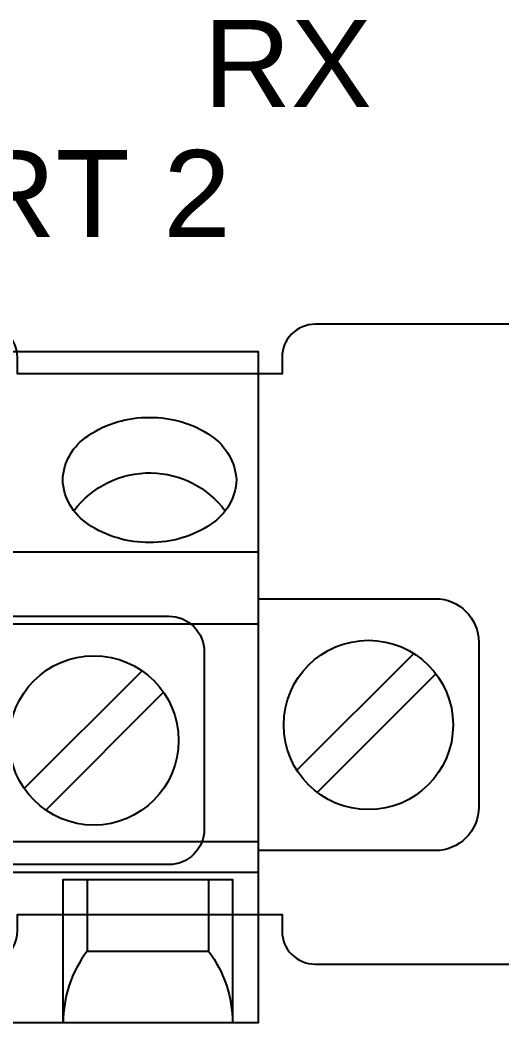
# Model space of a CAD drawing. Extents: x 0.3 to 23.7, y 0.2 to 17.8.
# Drawn here: x 19.588 to 20.025, y 5.353 to 6.263 of the extents above; entities that cross this region are included whole.
import ezdxf
from ezdxf.enums import TextEntityAlignment as Align

# ---------------------------------------------------------------- set-up
doc = ezdxf.new("R2010")
doc.units = 0
doc.header["$MEASUREMENT"] = 0
for name, color, linetype in [('1_01__0-__NONE__EIA-232', 7, 'CONTINUOUS'), ('1_02__1-__NONE__EIA-485', 7, 'CONTINUOUS'), ('1_03__2-___1__10-100BASE-T', 7, 'CONTINUOUS'), ('1_04__3-___1__10-100BASE-T', 7, 'CONTINUOUS'), ('2_01__0-__EMPTY', 7, 'CONTINUOUS'), ('2_02__A-__SERIAL_COMMUNICA', 7, 'CONTINUOUS'), ('2_03__B-___3__DI___4__DO__', 7, 'CONTINUOUS'), ('2_04__1-___4__DI___4__DO_E', 7, 'CONTINUOUS'), ('2_05__C-___4__DI___4__DO_F', 7, 'CONTINUOUS'), ('2_06__D-___4__DI___3__DO_E', 7, 'CONTINUOUS'), ('2_07__2A___8__DO__ELECTROM', 7, 'CONTINUOUS'), ('2_08__2B___8__DO__ELECTROM', 7, 'CONTINUOUS'), ('2_09__2C___8__DO_ELECTROME', 7, 'CONTINUOUS'), ('2_10__2D___8__DO_ELECTROME', 7, 'CONTINUOUS'), ('2_11__2G___8__DO_ELECTROME', 7, 'CONTINUOUS'), ('2_12__3-___8__DI', 7, 'CONTINUOUS'), ('2_13__4-___14__DI', 7, 'CONTINUOUS'), ('2_14__5-___8__AI___20_MA_O', 7, 'CONTINUOUS'), ('2_15__6-___4__AI___4__AO__', 7, 'CONTINUOUS')]:
    doc.layers.add(name, color=color, linetype=linetype)
doc.styles.add('ARIAL', font='arial.ttf')

msp = doc.modelspace()

# ---------------------------------------------------------------- linework, layer by layer
at = {"layer": '2_01__0-__EMPTY'}
for points in [[(20.75076, 5.98678), (19.85554, 5.98678, 0.414214), (19.82565, 5.95689), (19.82565, 5.94178), (19.58565, 5.94178), (19.58565, 5.95689, 0.414214), (19.55576, 5.98678), (18.59054, 5.98678, 0.414214)], [(18.59054, 5.40678), (19.55576, 5.40678, 0.414214), (19.58565, 5.43666), (19.58565, 5.45178), (19.82565, 5.45178), (19.82565, 5.43666, 0.414214), (19.85554, 5.40678), (20.75076, 5.40678, 0.414214)]]:
    msp.add_lwpolyline(points, format="xyb", dxfattribs=at)
at = {"layer": '2_02__A-__SERIAL_COMMUNICA'}
msp.add_lwpolyline([(19.5551, 5.72204), (19.7231, 5.72204, -0.414214), (19.7551, 5.69004), (19.7551, 5.52904, -0.415154), (19.7231, 5.49704), (19.5551, 5.49704)], format="xyb", dxfattribs=at)
for points in [[(19.59196, 5.56588), (19.69876, 5.67269)], [(19.71825, 5.6532), (19.61144, 5.54639)]]:
    msp.add_lwpolyline(points, dxfattribs=at)
msp.add_circle((19.6551, 5.60954), 0.07677, dxfattribs=at)
at = {"layer": '2_03__B-___3__DI___4__DO__'}
msp.add_lwpolyline([(18.20394, 5.96215), (19.80394, 5.96215), (19.80394, 5.35344), (18.20394, 5.35344)], close=True, dxfattribs=at)
msp.add_lwpolyline([(19.62678, 5.84567, -0.244062), (19.64984, 5.88572, -0.154167), (19.70552, 5.90231, -0.154167), (19.76119, 5.88572, -0.236767), (19.78426, 5.84567, -0.24406), (19.76119, 5.80562, -0.154167), (19.70552, 5.78903, -0.154167), (19.64984, 5.80562, -0.244061)], format="xyb", close=True, dxfattribs=at)
for points in [[(19.63686, 5.81764, -0.001746), (19.637, 5.81776, -0.240907), (19.70709, 5.85201, -0.231198), (19.77403, 5.81776, -0.005828), (19.77433, 5.81784)], [(19.80394, 5.738), (19.96457, 5.738, -0.414169), (20.00394, 5.69864), (20.00394, 5.54905, -0.414258), (19.96457, 5.50969), (19.80394, 5.50969)], [(19.64882, 5.48351), (19.64882, 5.41838, 0.162853), (19.62717, 5.35344, 1.944453)], [(19.75906, 5.48351), (19.75906, 5.41838, -0.162853), (19.78071, 5.35344, -1.944453)]]:
    msp.add_lwpolyline(points, format="xyb", dxfattribs=at)
for points in [[(18.20394, 5.78055), (19.80394, 5.78055)], [(18.20394, 5.71511), (19.80394, 5.71511)], [(19.83907, 5.5825), (19.945, 5.68841)], [(19.85745, 5.56246), (19.96504, 5.67003)], [(18.20394, 5.51801), (19.80394, 5.51801)], [(18.20394, 5.49018), (19.80394, 5.49018)], [(19.62717, 5.35344), (19.62717, 5.48351), (19.78071, 5.48351), (19.78071, 5.35344)], [(19.64882, 5.41838), (19.75906, 5.41838)]]:
    msp.add_lwpolyline(points, dxfattribs=at)
msp.add_circle((19.90394, 5.62354), 0.07677, dxfattribs=at)
at = {"layer": '2_04__1-___4__DI___4__DO_E'}
msp.add_lwpolyline([(18.20394, 5.96215), (19.80394, 5.96215), (19.80394, 5.35344), (18.20394, 5.35344)], close=True, dxfattribs=at)
msp.add_lwpolyline([(19.62678, 5.84567, -0.244062), (19.64984, 5.88572, -0.154167), (19.70552, 5.90231, -0.154167), (19.76119, 5.88572, -0.236767), (19.78426, 5.84567, -0.24406), (19.76119, 5.80562, -0.154167), (19.70552, 5.78903, -0.154167), (19.64984, 5.80562, -0.244061)], format="xyb", close=True, dxfattribs=at)
for points in [[(19.63686, 5.81764, -0.001746), (19.637, 5.81776, -0.240907), (19.70709, 5.85201, -0.231198), (19.77403, 5.81776, -0.005828), (19.77433, 5.81784)], [(19.80394, 5.738), (19.96457, 5.738, -0.414169), (20.00394, 5.69864), (20.00394, 5.54905, -0.414258), (19.96457, 5.50969), (19.80394, 5.50969)], [(19.64882, 5.48351), (19.64882, 5.41838, 0.162853), (19.62717, 5.35344, 1.944453)], [(19.75906, 5.48351), (19.75906, 5.41838, -0.162853), (19.78071, 5.35344, -1.944453)]]:
    msp.add_lwpolyline(points, format="xyb", dxfattribs=at)
for points in [[(18.20394, 5.78055), (19.80394, 5.78055)], [(18.20394, 5.71511), (19.80394, 5.71511)], [(19.83907, 5.5825), (19.945, 5.68841)], [(19.85745, 5.56246), (19.96504, 5.67003)], [(18.20394, 5.51801), (19.80394, 5.51801)], [(18.20394, 5.49018), (19.80394, 5.49018)], [(19.62717, 5.35344), (19.62717, 5.48351), (19.78071, 5.48351), (19.78071, 5.35344)], [(19.64882, 5.41838), (19.75906, 5.41838)]]:
    msp.add_lwpolyline(points, dxfattribs=at)
msp.add_circle((19.90394, 5.62354), 0.07677, dxfattribs=at)
at = {"layer": '2_05__C-___4__DI___4__DO_F'}
msp.add_lwpolyline([(18.20394, 5.96215), (19.80394, 5.96215), (19.80394, 5.35344), (18.20394, 5.35344)], close=True, dxfattribs=at)
msp.add_lwpolyline([(19.62678, 5.84567, -0.244062), (19.64984, 5.88572, -0.154167), (19.70552, 5.90231, -0.154167), (19.76119, 5.88572, -0.236767), (19.78426, 5.84567, -0.24406), (19.76119, 5.80562, -0.154167), (19.70552, 5.78903, -0.154167), (19.64984, 5.80562, -0.244061)], format="xyb", close=True, dxfattribs=at)
for points in [[(19.63686, 5.81764, -0.001746), (19.637, 5.81776, -0.240907), (19.70709, 5.85201, -0.231198), (19.77403, 5.81776, -0.005828), (19.77433, 5.81784)], [(19.80394, 5.738), (19.96457, 5.738, -0.414169), (20.00394, 5.69864), (20.00394, 5.54905, -0.414258), (19.96457, 5.50969), (19.80394, 5.50969)], [(19.64882, 5.48351), (19.64882, 5.41838, 0.162853), (19.62717, 5.35344, 1.944453)], [(19.75906, 5.48351), (19.75906, 5.41838, -0.162853), (19.78071, 5.35344, -1.944453)]]:
    msp.add_lwpolyline(points, format="xyb", dxfattribs=at)
for points in [[(18.20394, 5.78055), (19.80394, 5.78055)], [(18.20394, 5.71511), (19.80394, 5.71511)], [(19.83907, 5.5825), (19.945, 5.68841)], [(19.85745, 5.56246), (19.96504, 5.67003)], [(18.20394, 5.51801), (19.80394, 5.51801)], [(18.20394, 5.49018), (19.80394, 5.49018)], [(19.62717, 5.35344), (19.62717, 5.48351), (19.78071, 5.48351), (19.78071, 5.35344)], [(19.64882, 5.41838), (19.75906, 5.41838)]]:
    msp.add_lwpolyline(points, dxfattribs=at)
msp.add_circle((19.90394, 5.62354), 0.07677, dxfattribs=at)
at = {"layer": '2_06__D-___4__DI___3__DO_E'}
msp.add_lwpolyline([(18.20394, 5.96215), (19.80394, 5.96215), (19.80394, 5.35344), (18.20394, 5.35344)], close=True, dxfattribs=at)
msp.add_lwpolyline([(19.62678, 5.84567, -0.244062), (19.64984, 5.88572, -0.154167), (19.70552, 5.90231, -0.154167), (19.76119, 5.88572, -0.236767), (19.78426, 5.84567, -0.24406), (19.76119, 5.80562, -0.154167), (19.70552, 5.78903, -0.154167), (19.64984, 5.80562, -0.244061)], format="xyb", close=True, dxfattribs=at)
for points in [[(19.63686, 5.81764, -0.001746), (19.637, 5.81776, -0.240907), (19.70709, 5.85201, -0.231198), (19.77403, 5.81776, -0.005828), (19.77433, 5.81784)], [(19.80394, 5.738), (19.96457, 5.738, -0.414169), (20.00394, 5.69864), (20.00394, 5.54905, -0.414258), (19.96457, 5.50969), (19.80394, 5.50969)], [(19.64882, 5.48351), (19.64882, 5.41838, 0.162853), (19.62717, 5.35344, 1.944453)], [(19.75906, 5.48351), (19.75906, 5.41838, -0.162853), (19.78071, 5.35344, -1.944453)]]:
    msp.add_lwpolyline(points, format="xyb", dxfattribs=at)
for points in [[(18.20394, 5.78055), (19.80394, 5.78055)], [(18.20394, 5.71511), (19.80394, 5.71511)], [(19.83907, 5.5825), (19.945, 5.68841)], [(19.85745, 5.56246), (19.96504, 5.67003)], [(18.20394, 5.51801), (19.80394, 5.51801)], [(18.20394, 5.49018), (19.80394, 5.49018)], [(19.62717, 5.35344), (19.62717, 5.48351), (19.78071, 5.48351), (19.78071, 5.35344)], [(19.64882, 5.41838), (19.75906, 5.41838)]]:
    msp.add_lwpolyline(points, dxfattribs=at)
msp.add_circle((19.90394, 5.62354), 0.07677, dxfattribs=at)
at = {"layer": '2_07__2A___8__DO__ELECTROM'}
msp.add_lwpolyline([(18.20394, 5.96215), (19.80394, 5.96215), (19.80394, 5.35344), (18.20394, 5.35344)], close=True, dxfattribs=at)
msp.add_lwpolyline([(19.62678, 5.84567, -0.244062), (19.64984, 5.88572, -0.154167), (19.70552, 5.90231, -0.154167), (19.76119, 5.88572, -0.236767), (19.78426, 5.84567, -0.24406), (19.76119, 5.80562, -0.154167), (19.70552, 5.78903, -0.154167), (19.64984, 5.80562, -0.244061)], format="xyb", close=True, dxfattribs=at)
for points in [[(19.63686, 5.81764, -0.001746), (19.637, 5.81776, -0.240907), (19.70709, 5.85201, -0.231198), (19.77403, 5.81776, -0.005828), (19.77433, 5.81784)], [(19.80394, 5.738), (19.96457, 5.738, -0.414169), (20.00394, 5.69864), (20.00394, 5.54905, -0.414258), (19.96457, 5.50969), (19.80394, 5.50969)], [(19.64882, 5.48351), (19.64882, 5.41838, 0.162853), (19.62717, 5.35344, 1.944453)], [(19.75906, 5.48351), (19.75906, 5.41838, -0.162853), (19.78071, 5.35344, -1.944453)]]:
    msp.add_lwpolyline(points, format="xyb", dxfattribs=at)
for points in [[(18.20394, 5.78055), (19.80394, 5.78055)], [(18.20394, 5.71511), (19.80394, 5.71511)], [(19.83907, 5.5825), (19.945, 5.68841)], [(19.85745, 5.56246), (19.96504, 5.67003)], [(18.20394, 5.51801), (19.80394, 5.51801)], [(18.20394, 5.49018), (19.80394, 5.49018)], [(19.62717, 5.35344), (19.62717, 5.48351), (19.78071, 5.48351), (19.78071, 5.35344)], [(19.64882, 5.41838), (19.75906, 5.41838)]]:
    msp.add_lwpolyline(points, dxfattribs=at)
msp.add_circle((19.90394, 5.62354), 0.07677, dxfattribs=at)
at = {"layer": '2_08__2B___8__DO__ELECTROM'}
msp.add_lwpolyline([(18.20394, 5.96215), (19.80394, 5.96215), (19.80394, 5.35344), (18.20394, 5.35344)], close=True, dxfattribs=at)
msp.add_lwpolyline([(19.62678, 5.84567, -0.244062), (19.64984, 5.88572, -0.154167), (19.70552, 5.90231, -0.154167), (19.76119, 5.88572, -0.236767), (19.78426, 5.84567, -0.24406), (19.76119, 5.80562, -0.154167), (19.70552, 5.78903, -0.154167), (19.64984, 5.80562, -0.244061)], format="xyb", close=True, dxfattribs=at)
for points in [[(19.63686, 5.81764, -0.001746), (19.637, 5.81776, -0.240907), (19.70709, 5.85201, -0.231198), (19.77403, 5.81776, -0.005828), (19.77433, 5.81784)], [(19.80394, 5.738), (19.96457, 5.738, -0.414169), (20.00394, 5.69864), (20.00394, 5.54905, -0.414258), (19.96457, 5.50969), (19.80394, 5.50969)], [(19.64882, 5.48351), (19.64882, 5.41838, 0.162853), (19.62717, 5.35344, 1.944453)], [(19.75906, 5.48351), (19.75906, 5.41838, -0.162853), (19.78071, 5.35344, -1.944453)]]:
    msp.add_lwpolyline(points, format="xyb", dxfattribs=at)
for points in [[(18.20394, 5.78055), (19.80394, 5.78055)], [(18.20394, 5.71511), (19.80394, 5.71511)], [(19.83907, 5.5825), (19.945, 5.68841)], [(19.85745, 5.56246), (19.96504, 5.67003)], [(18.20394, 5.51801), (19.80394, 5.51801)], [(18.20394, 5.49018), (19.80394, 5.49018)], [(19.62717, 5.35344), (19.62717, 5.48351), (19.78071, 5.48351), (19.78071, 5.35344)], [(19.64882, 5.41838), (19.75906, 5.41838)]]:
    msp.add_lwpolyline(points, dxfattribs=at)
msp.add_circle((19.90394, 5.62354), 0.07677, dxfattribs=at)
at = {"layer": '2_09__2C___8__DO_ELECTROME'}
msp.add_lwpolyline([(18.20394, 5.96215), (19.80394, 5.96215), (19.80394, 5.35344), (18.20394, 5.35344)], close=True, dxfattribs=at)
msp.add_lwpolyline([(19.62678, 5.84567, -0.244062), (19.64984, 5.88572, -0.154167), (19.70552, 5.90231, -0.154167), (19.76119, 5.88572, -0.236767), (19.78426, 5.84567, -0.24406), (19.76119, 5.80562, -0.154167), (19.70552, 5.78903, -0.154167), (19.64984, 5.80562, -0.244061)], format="xyb", close=True, dxfattribs=at)
for points in [[(19.63686, 5.81764, -0.001746), (19.637, 5.81776, -0.240907), (19.70709, 5.85201, -0.231198), (19.77403, 5.81776, -0.005828), (19.77433, 5.81784)], [(19.80394, 5.738), (19.96457, 5.738, -0.414169), (20.00394, 5.69864), (20.00394, 5.54905, -0.414258), (19.96457, 5.50969), (19.80394, 5.50969)], [(19.64882, 5.48351), (19.64882, 5.41838, 0.162853), (19.62717, 5.35344, 1.944453)], [(19.75906, 5.48351), (19.75906, 5.41838, -0.162853), (19.78071, 5.35344, -1.944453)]]:
    msp.add_lwpolyline(points, format="xyb", dxfattribs=at)
for points in [[(18.20394, 5.78055), (19.80394, 5.78055)], [(18.20394, 5.71511), (19.80394, 5.71511)], [(19.83907, 5.5825), (19.945, 5.68841)], [(19.85745, 5.56246), (19.96504, 5.67003)], [(18.20394, 5.51801), (19.80394, 5.51801)], [(18.20394, 5.49018), (19.80394, 5.49018)], [(19.62717, 5.35344), (19.62717, 5.48351), (19.78071, 5.48351), (19.78071, 5.35344)], [(19.64882, 5.41838), (19.75906, 5.41838)]]:
    msp.add_lwpolyline(points, dxfattribs=at)
msp.add_circle((19.90394, 5.62354), 0.07677, dxfattribs=at)
at = {"layer": '2_10__2D___8__DO_ELECTROME'}
msp.add_lwpolyline([(18.20394, 5.96215), (19.80394, 5.96215), (19.80394, 5.35344), (18.20394, 5.35344)], close=True, dxfattribs=at)
msp.add_lwpolyline([(19.62678, 5.84567, -0.244062), (19.64984, 5.88572, -0.154167), (19.70552, 5.90231, -0.154167), (19.76119, 5.88572, -0.236767), (19.78426, 5.84567, -0.24406), (19.76119, 5.80562, -0.154167), (19.70552, 5.78903, -0.154167), (19.64984, 5.80562, -0.244061)], format="xyb", close=True, dxfattribs=at)
for points in [[(19.63686, 5.81764, -0.001746), (19.637, 5.81776, -0.240907), (19.70709, 5.85201, -0.231198), (19.77403, 5.81776, -0.005828), (19.77433, 5.81784)], [(19.80394, 5.738), (19.96457, 5.738, -0.414169), (20.00394, 5.69864), (20.00394, 5.54905, -0.414258), (19.96457, 5.50969), (19.80394, 5.50969)], [(19.64882, 5.48351), (19.64882, 5.41838, 0.162853), (19.62717, 5.35344, 1.944453)], [(19.75906, 5.48351), (19.75906, 5.41838, -0.162853), (19.78071, 5.35344, -1.944453)]]:
    msp.add_lwpolyline(points, format="xyb", dxfattribs=at)
for points in [[(18.20394, 5.78055), (19.80394, 5.78055)], [(18.20394, 5.71511), (19.80394, 5.71511)], [(19.83907, 5.5825), (19.945, 5.68841)], [(19.85745, 5.56246), (19.96504, 5.67003)], [(18.20394, 5.51801), (19.80394, 5.51801)], [(18.20394, 5.49018), (19.80394, 5.49018)], [(19.62717, 5.35344), (19.62717, 5.48351), (19.78071, 5.48351), (19.78071, 5.35344)], [(19.64882, 5.41838), (19.75906, 5.41838)]]:
    msp.add_lwpolyline(points, dxfattribs=at)
msp.add_circle((19.90394, 5.62354), 0.07677, dxfattribs=at)
at = {"layer": '2_11__2G___8__DO_ELECTROME'}
msp.add_lwpolyline([(18.20394, 5.96215), (19.80394, 5.96215), (19.80394, 5.35344), (18.20394, 5.35344)], close=True, dxfattribs=at)
msp.add_lwpolyline([(19.62678, 5.84567, -0.244062), (19.64984, 5.88572, -0.154167), (19.70552, 5.90231, -0.154167), (19.76119, 5.88572, -0.236767), (19.78426, 5.84567, -0.24406), (19.76119, 5.80562, -0.154167), (19.70552, 5.78903, -0.154167), (19.64984, 5.80562, -0.244061)], format="xyb", close=True, dxfattribs=at)
for points in [[(19.63686, 5.81764, -0.001746), (19.637, 5.81776, -0.240907), (19.70709, 5.85201, -0.231198), (19.77403, 5.81776, -0.005828), (19.77433, 5.81784)], [(19.80394, 5.738), (19.96457, 5.738, -0.414169), (20.00394, 5.69864), (20.00394, 5.54905, -0.414258), (19.96457, 5.50969), (19.80394, 5.50969)], [(19.64882, 5.48351), (19.64882, 5.41838, 0.162853), (19.62717, 5.35344, 1.944453)], [(19.75906, 5.48351), (19.75906, 5.41838, -0.162853), (19.78071, 5.35344, -1.944453)]]:
    msp.add_lwpolyline(points, format="xyb", dxfattribs=at)
for points in [[(18.20394, 5.78055), (19.80394, 5.78055)], [(18.20394, 5.71511), (19.80394, 5.71511)], [(19.83907, 5.5825), (19.945, 5.68841)], [(19.85745, 5.56246), (19.96504, 5.67003)], [(18.20394, 5.51801), (19.80394, 5.51801)], [(18.20394, 5.49018), (19.80394, 5.49018)], [(19.62717, 5.35344), (19.62717, 5.48351), (19.78071, 5.48351), (19.78071, 5.35344)], [(19.64882, 5.41838), (19.75906, 5.41838)]]:
    msp.add_lwpolyline(points, dxfattribs=at)
msp.add_circle((19.90394, 5.62354), 0.07677, dxfattribs=at)
at = {"layer": '2_12__3-___8__DI'}
msp.add_lwpolyline([(18.20394, 5.96215), (19.80394, 5.96215), (19.80394, 5.35344), (18.20394, 5.35344)], close=True, dxfattribs=at)
msp.add_lwpolyline([(19.62678, 5.84567, -0.244062), (19.64984, 5.88572, -0.154167), (19.70552, 5.90231, -0.154167), (19.76119, 5.88572, -0.236767), (19.78426, 5.84567, -0.24406), (19.76119, 5.80562, -0.154167), (19.70552, 5.78903, -0.154167), (19.64984, 5.80562, -0.244061)], format="xyb", close=True, dxfattribs=at)
for points in [[(19.63686, 5.81764, -0.001746), (19.637, 5.81776, -0.240907), (19.70709, 5.85201, -0.231198), (19.77403, 5.81776, -0.005828), (19.77433, 5.81784)], [(19.80394, 5.738), (19.96457, 5.738, -0.414169), (20.00394, 5.69864), (20.00394, 5.54905, -0.414258), (19.96457, 5.50969), (19.80394, 5.50969)], [(19.64882, 5.48351), (19.64882, 5.41838, 0.162853), (19.62717, 5.35344, 1.944453)], [(19.75906, 5.48351), (19.75906, 5.41838, -0.162853), (19.78071, 5.35344, -1.944453)]]:
    msp.add_lwpolyline(points, format="xyb", dxfattribs=at)
for points in [[(18.20394, 5.78055), (19.80394, 5.78055)], [(18.20394, 5.71511), (19.80394, 5.71511)], [(19.83907, 5.5825), (19.945, 5.68841)], [(19.85745, 5.56246), (19.96504, 5.67003)], [(18.20394, 5.51801), (19.80394, 5.51801)], [(18.20394, 5.49018), (19.80394, 5.49018)], [(19.62717, 5.35344), (19.62717, 5.48351), (19.78071, 5.48351), (19.78071, 5.35344)], [(19.64882, 5.41838), (19.75906, 5.41838)]]:
    msp.add_lwpolyline(points, dxfattribs=at)
msp.add_circle((19.90394, 5.62354), 0.07677, dxfattribs=at)
at = {"layer": '2_13__4-___14__DI'}
msp.add_lwpolyline([(18.20394, 5.96215), (19.80394, 5.96215), (19.80394, 5.35344), (18.20394, 5.35344)], close=True, dxfattribs=at)
msp.add_lwpolyline([(19.62678, 5.84567, -0.244062), (19.64984, 5.88572, -0.154167), (19.70552, 5.90231, -0.154167), (19.76119, 5.88572, -0.236767), (19.78426, 5.84567, -0.24406), (19.76119, 5.80562, -0.154167), (19.70552, 5.78903, -0.154167), (19.64984, 5.80562, -0.244061)], format="xyb", close=True, dxfattribs=at)
for points in [[(19.63686, 5.81764, -0.001746), (19.637, 5.81776, -0.240907), (19.70709, 5.85201, -0.231198), (19.77403, 5.81776, -0.005828), (19.77433, 5.81784)], [(19.80394, 5.738), (19.96457, 5.738, -0.414169), (20.00394, 5.69864), (20.00394, 5.54905, -0.414258), (19.96457, 5.50969), (19.80394, 5.50969)], [(19.64882, 5.48351), (19.64882, 5.41838, 0.162853), (19.62717, 5.35344, 1.944453)], [(19.75906, 5.48351), (19.75906, 5.41838, -0.162853), (19.78071, 5.35344, -1.944453)]]:
    msp.add_lwpolyline(points, format="xyb", dxfattribs=at)
for points in [[(18.20394, 5.78055), (19.80394, 5.78055)], [(18.20394, 5.71511), (19.80394, 5.71511)], [(19.83907, 5.5825), (19.945, 5.68841)], [(19.85745, 5.56246), (19.96504, 5.67003)], [(18.20394, 5.51801), (19.80394, 5.51801)], [(18.20394, 5.49018), (19.80394, 5.49018)], [(19.62717, 5.35344), (19.62717, 5.48351), (19.78071, 5.48351), (19.78071, 5.35344)], [(19.64882, 5.41838), (19.75906, 5.41838)]]:
    msp.add_lwpolyline(points, dxfattribs=at)
msp.add_circle((19.90394, 5.62354), 0.07677, dxfattribs=at)
at = {"layer": '2_14__5-___8__AI___20_MA_O'}
msp.add_lwpolyline([(18.20394, 5.96215), (19.80394, 5.96215), (19.80394, 5.35344), (18.20394, 5.35344)], close=True, dxfattribs=at)
msp.add_lwpolyline([(19.62678, 5.84567, -0.244062), (19.64984, 5.88572, -0.154167), (19.70552, 5.90231, -0.154167), (19.76119, 5.88572, -0.236767), (19.78426, 5.84567, -0.24406), (19.76119, 5.80562, -0.154167), (19.70552, 5.78903, -0.154167), (19.64984, 5.80562, -0.244061)], format="xyb", close=True, dxfattribs=at)
for points in [[(19.63686, 5.81764, -0.001746), (19.637, 5.81776, -0.240907), (19.70709, 5.85201, -0.231198), (19.77403, 5.81776, -0.005828), (19.77433, 5.81784)], [(19.80394, 5.738), (19.96457, 5.738, -0.414169), (20.00394, 5.69864), (20.00394, 5.54905, -0.414258), (19.96457, 5.50969), (19.80394, 5.50969)], [(19.64882, 5.48351), (19.64882, 5.41838, 0.162853), (19.62717, 5.35344, 1.944453)], [(19.75906, 5.48351), (19.75906, 5.41838, -0.162853), (19.78071, 5.35344, -1.944453)]]:
    msp.add_lwpolyline(points, format="xyb", dxfattribs=at)
for points in [[(18.20394, 5.78055), (19.80394, 5.78055)], [(18.20394, 5.71511), (19.80394, 5.71511)], [(19.83907, 5.5825), (19.945, 5.68841)], [(19.85745, 5.56246), (19.96504, 5.67003)], [(18.20394, 5.51801), (19.80394, 5.51801)], [(18.20394, 5.49018), (19.80394, 5.49018)], [(19.62717, 5.35344), (19.62717, 5.48351), (19.78071, 5.48351), (19.78071, 5.35344)], [(19.64882, 5.41838), (19.75906, 5.41838)]]:
    msp.add_lwpolyline(points, dxfattribs=at)
msp.add_circle((19.90394, 5.62354), 0.07677, dxfattribs=at)
at = {"layer": '2_15__6-___4__AI___4__AO__'}
msp.add_lwpolyline([(18.20394, 5.96215), (19.80394, 5.96215), (19.80394, 5.35344), (18.20394, 5.35344)], close=True, dxfattribs=at)
msp.add_lwpolyline([(19.62678, 5.84567, -0.244062), (19.64984, 5.88572, -0.154167), (19.70552, 5.90231, -0.154167), (19.76119, 5.88572, -0.236767), (19.78426, 5.84567, -0.24406), (19.76119, 5.80562, -0.154167), (19.70552, 5.78903, -0.154167), (19.64984, 5.80562, -0.244061)], format="xyb", close=True, dxfattribs=at)
for points in [[(19.63686, 5.81764, -0.001746), (19.637, 5.81776, -0.240907), (19.70709, 5.85201, -0.231198), (19.77403, 5.81776, -0.005828), (19.77433, 5.81784)], [(19.80394, 5.738), (19.96457, 5.738, -0.414169), (20.00394, 5.69864), (20.00394, 5.54905, -0.414258), (19.96457, 5.50969), (19.80394, 5.50969)], [(19.64882, 5.48351), (19.64882, 5.41838, 0.162853), (19.62717, 5.35344, 1.944453)], [(19.75906, 5.48351), (19.75906, 5.41838, -0.162853), (19.78071, 5.35344, -1.944453)]]:
    msp.add_lwpolyline(points, format="xyb", dxfattribs=at)
for points in [[(18.20394, 5.78055), (19.80394, 5.78055)], [(18.20394, 5.71511), (19.80394, 5.71511)], [(19.83907, 5.5825), (19.945, 5.68841)], [(19.85745, 5.56246), (19.96504, 5.67003)], [(18.20394, 5.51801), (19.80394, 5.51801)], [(18.20394, 5.49018), (19.80394, 5.49018)], [(19.62717, 5.35344), (19.62717, 5.48351), (19.78071, 5.48351), (19.78071, 5.35344)], [(19.64882, 5.41838), (19.75906, 5.41838)]]:
    msp.add_lwpolyline(points, dxfattribs=at)
msp.add_circle((19.90394, 5.62354), 0.07677, dxfattribs=at)

# ---------------------------------------------------------------- texts
at = {"layer": '1_01__0-__NONE__EIA-232', "style": 'ARIAL'}
for s, p in [('RX', (19.83071, 6.18387)), ('PORT 2', (19.58071, 6.06602))]:
    msp.add_text(s, height=0.078667, dxfattribs=at).set_placement(p, align=Align.CENTER)
at = {"layer": '1_02__1-__NONE__EIA-485', "style": 'ARIAL'}
for s, p in [('RX', (19.83071, 6.18387)), ('PORT 2', (19.58071, 6.06602))]:
    msp.add_text(s, height=0.078667, dxfattribs=at).set_placement(p, align=Align.CENTER)
at = {"layer": '1_03__2-___1__10-100BASE-T', "style": 'ARIAL'}
for s, p in [('RX', (19.83071, 6.18387)), ('PORT 2', (19.58071, 6.06602))]:
    msp.add_text(s, height=0.078667, dxfattribs=at).set_placement(p, align=Align.CENTER)
at = {"layer": '1_04__3-___1__10-100BASE-T', "style": 'ARIAL'}
for s, p in [('RX', (19.83071, 6.18387)), ('PORT 2', (19.58071, 6.06602))]:
    msp.add_text(s, height=0.078667, dxfattribs=at).set_placement(p, align=Align.CENTER)

doc.saveas('drawing.dxf')
